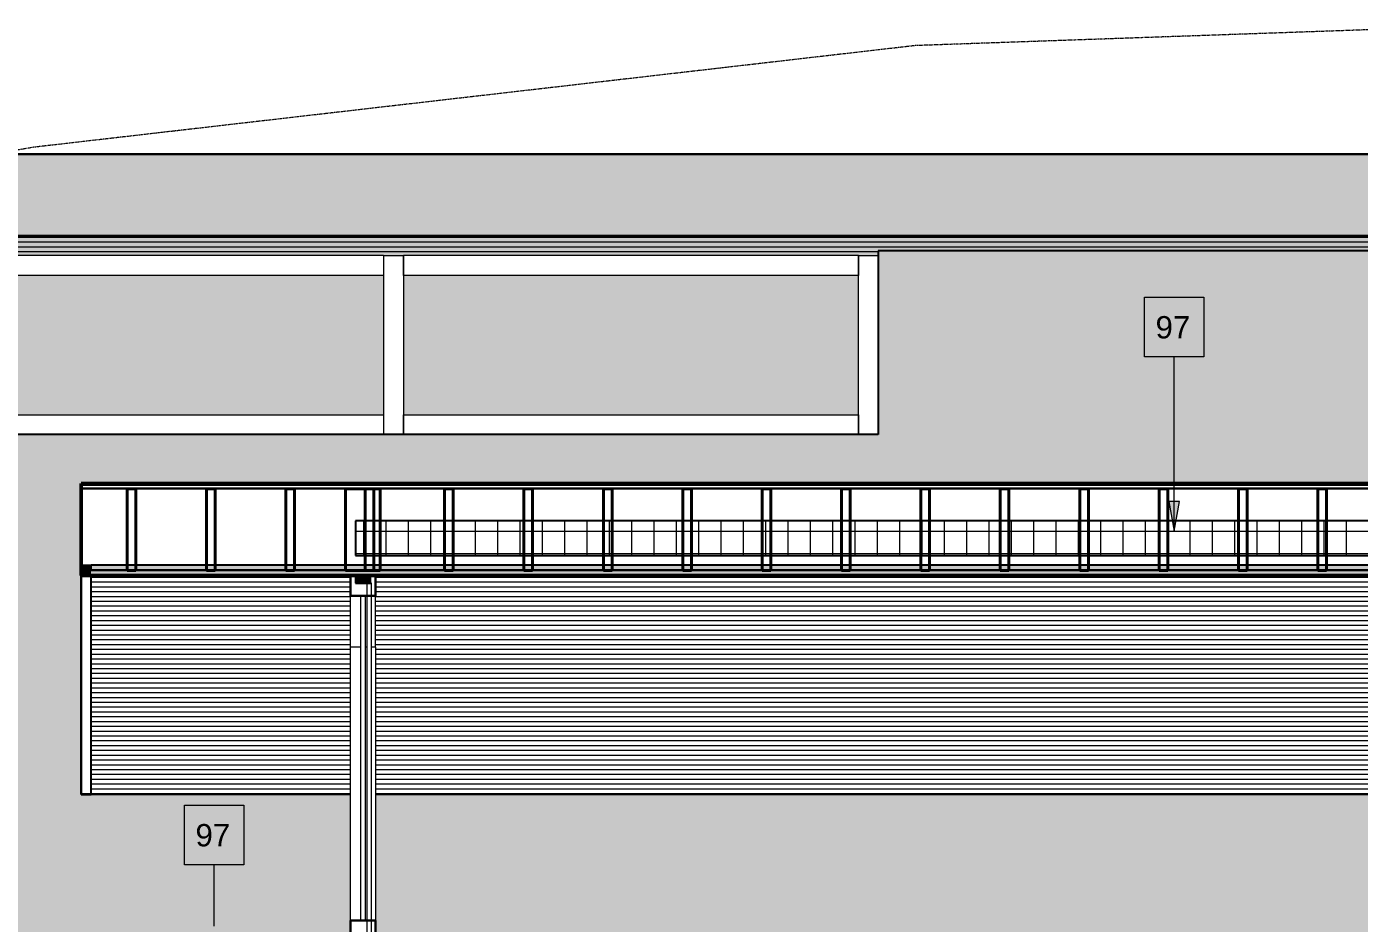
# Model space of a CAD drawing. Header units: inches. Extents: x -675 to 994, y 1246 to 1805.
# Drawn here: x -108.6 to 160, y 1587.7 to 1768.5 of the extents above; entities that cross this region are included whole.
import ezdxf

# ---------------------------------------------------------------- set-up
doc = ezdxf.new("R2010")
doc.units = ezdxf.units.IN
doc.header["$MEASUREMENT"] = 0
doc.linetypes.add('ALA - WALL BELOW', pattern=[0.28125, 0.1875, -0.09375])
for name, color, linetype, lineweight in [('A-ANNO-KEYN', 231, 'Continuous', 13), ('A-CLNG', 13, 'Continuous', 18), ('A-CLNG-PATT', 13, 'Continuous', 50), ('A-DETL', 90, 'Continuous', 13), ('A-DETL-GENF', 92, 'Continuous', 13), ('A-DETL-MEDM', 33, 'Continuous', 25), ('A-GLAZ-CURT', 52, 'Continuous', 13), ('A-GLAZ-CWMG', 51, 'Continuous', 13), ('A-ROOF', 132, 'Continuous', 25), ('A-ROOF-PATT', 132, 'Continuous', 50), ('A-WALL', 113, 'Continuous', 25), ('A-WALL-PATT', 111, 'Continuous', 50), ('S-BEAM', 12, 'Continuous', 25)]:
    doc.layers.add(name, color=color, linetype=linetype, lineweight=lineweight)
doc.styles.add('Arial', font='arial.ttf', dxfattribs={"height": 4.5})
pattern_1 = [(0, (-18.091, 3444.242), (7.68, 1.92), [0.634, -5.126, 0.634, -5.126, -30.72]), (0, (-18.091, 3444.242), (7.68, 1.92), [-11.52, 0.634, -10.886, 0.634, -5.126, -13.44]), (0, (-18.091, 3444.242), (7.68, 1.92), [-28.8, 0.634, -3.206, 0.634, -8.966]), (120, (-15.211, 3445.202), (-5.5027688, 5.6910751), [0.634, -5.126, 0.634, -5.126, -30.72]), (120, (-15.211, 3445.202), (-5.5027688, 5.6910751), [-11.52, 0.634, -10.886, 0.634, -5.126, -13.44]), (120, (-15.211, 3445.202), (-5.5027688, 5.6910751), [-28.8, 0.634, -3.206, 0.634, -8.966]), (240, (-14.251, 3449.042), (-2.1772312, -7.6110751), [0.634, -5.126, 0.634, -5.126, -30.72]), (240, (-14.251, 3449.042), (-2.1772312, -7.6110751), [-11.52, 0.634, -10.886, 0.634, -5.126, -13.44]), (240, (-14.251, 3449.042), (-2.1772312, -7.6110751), [-28.8, 0.634, -3.206, 0.634, -8.966])]

# ---------------------------------------------------------------- blocks, each defined once
blk = doc.blocks.new('Trus_Joist-Weyerhaeuser-Microllam - Microllam_ 2_0E _ 16_-3973145-Section F')
at = {"layer": 'S-BEAM', "color": 250, "lineweight": 40}
for p, q in [((233.4, 1675.3), (231.65, 1675.3)), ((231.65, 1675.3), (231.65, 1668.84)), ((233.4, 1668.84), (233.4, 1675.3)), ((231.65, 1668.84), (231.65, 1661.84)), ((233.4, 1661.84), (233.4, 1668.84)), ((231.65, 1661.84), (231.65, 1658.81)), ((233.4, 1658.81), (233.4, 1661.84)), ((231.65, 1658.81), (233.4, 1658.81))]:
    blk.add_line(p, q, dxfattribs=at)
blk = doc.blocks.new('Trus_Joist-Weyerhaeuser-Microllam - Microllam_ 2_0E _ 16_-V25-Section F')
at = {"layer": 'S-BEAM', "color": 250, "lineweight": 40}
for p, q in [((-54.6, 1675.3), (-56.35, 1675.3)), ((-56.35, 1675.3), (-56.35, 1658.81)), ((-54.6, 1658.81), (-54.6, 1675.3)), ((-56.35, 1658.81), (-54.6, 1658.81))]:
    blk.add_line(p, q, dxfattribs=at)
blk = doc.blocks.new('PSL - 7_ x 16_-3973378-Section F')
at = {"layer": 'S-BEAM', "color": 250, "lineweight": 40}
for p, q in [((-37.3, 1675.3), (-44.3, 1675.3)), ((-44.3, 1675.3), (-44.3, 1658.81)), ((-37.3, 1668.84), (-37.3, 1675.3)), ((-37.3, 1661.84), (-37.3, 1668.84)), ((-37.3, 1658.81), (-37.3, 1661.84)), ((-44.3, 1658.81), (-37.3, 1658.81))]:
    blk.add_line(p, q, dxfattribs=at)
blk = doc.blocks.new('System Panel - Glazed-3790984-Section F')
at = {"layer": 'A-GLAZ-CURT', "color": 10, "lineweight": 18}
for p, q in [((-41.3, 1653.72), (-41.3, 1588.24)), ((-40.3, 1653.72), (-41.3, 1653.72)), ((-40.3, 1588.24), (-40.3, 1653.72)), ((-41.3, 1588.24), (-40.3, 1588.24))]:
    blk.add_line(p, q, dxfattribs=at)
blk = doc.blocks.new('Rectangular Mullion - 2_x5_ Mullion-3790965-Section F')
at = {"layer": 'A-GLAZ-CWMG', "color": 90, "lineweight": 30}
for p, q in [((-43.3, 1588.24), (-43.3, 1584.24)), ((-38.3, 1588.24), (-43.3, 1588.24)), ((-38.3, 1584.24), (-38.3, 1588.24)), ((-43.3, 1584.24), (-38.3, 1584.24))]:
    blk.add_line(p, q, dxfattribs=at)
blk = doc.blocks.new('Rectangular Mullion - 2_x5_ Mullion-3441028-Section F')
at = {"layer": 'A-GLAZ-CWMG', "color": 50, "lineweight": 9}
for p, q in [((-132.38, 1718.33), (-132.38, 1722.33)), ((-36.66, 1722.33), (-132.38, 1722.33)), ((-36.66, 1722.33), (-36.66, 1718.33)), ((-36.66, 1718.33), (-132.38, 1718.33))]:
    blk.add_line(p, q, dxfattribs=at)
blk = doc.blocks.new('Rectangular Mullion - 2_x5_ Mullion-3637003-Section F')
at = {"layer": 'A-GLAZ-CWMG', "color": 50, "lineweight": 9}
for p, q in [((-32.66, 1686.24), (-32.66, 1690.24)), ((-32.66, 1690.24), (59.05, 1690.24)), ((59.05, 1690.24), (59.05, 1686.24))]:
    blk.add_line(p, q, dxfattribs=at)
blk = doc.blocks.new('Rectangular Mullion - 2_x5_ Mullion-3952474-Section F')
at = {"layer": 'A-GLAZ-CWMG', "color": 50, "lineweight": 9}
for p, q in [((59.05, 1722.33), (63.05, 1722.33)), ((59.05, 1686.24), (59.05, 1722.33))]:
    blk.add_line(p, q, dxfattribs=at)
blk = doc.blocks.new('Rectangular Mullion - 2_x5_ Mullion-3790968-Section F')
at = {"layer": 'A-GLAZ-CWMG', "color": 90, "lineweight": 30}
for p, q in [((-43.3, 1657.84), (-43.3, 1653.72)), ((-38.3, 1657.84), (-43.3, 1657.84)), ((-38.3, 1653.72), (-38.3, 1657.84)), ((-43.3, 1653.72), (-38.3, 1653.72))]:
    blk.add_line(p, q, dxfattribs=at)
at = {"layer": 'A-GLAZ-CWMG', "color": 50, "lineweight": 9}
for p, q in [((-43.3, 1643.39), (-43.3, 1653.72)), ((-38.3, 1643.39), (-38.3, 1653.72))]:
    blk.add_line(p, q, dxfattribs=at)
blk = doc.blocks.new('Rectangular Mullion - 2_x5_ Mullion-3790971-Section F')
at = {"layer": 'A-GLAZ-CWMG', "color": 50, "lineweight": 9}
for p, q in [((-43.3, 1588.24), (-43.3, 1643.39)), ((-41.3, 1643.39), (-43.3, 1643.39)), ((-40.05, 1643.39), (-40.3, 1643.39)), ((-38.3, 1643.39), (-39.05, 1643.39)), ((-38.3, 1643.39), (-38.3, 1588.24))]:
    blk.add_line(p, q, dxfattribs=at)
blk = doc.blocks.new('Rectangular Mullion - 2_x5_ Mullion-3637004-Section F')
at = {"layer": 'A-GLAZ-CWMG', "color": 50, "lineweight": 9}
for p, q in [((-32.66, 1718.33), (-32.66, 1722.33)), ((59.05, 1722.33), (-32.66, 1722.33)), ((59.05, 1722.33), (59.05, 1718.33)), ((59.05, 1718.33), (-32.66, 1718.33))]:
    blk.add_line(p, q, dxfattribs=at)
blk = doc.blocks.new('Rectangular Mullion - 2_x5_ Mullion-3441034-Section F')
at = {"layer": 'A-GLAZ-CWMG', "color": 50, "lineweight": 9}
for p, q in [((-132.38, 1686.24), (-132.38, 1690.24)), ((-132.38, 1690.24), (-36.66, 1690.24)), ((-36.66, 1690.24), (-36.66, 1686.24))]:
    blk.add_line(p, q, dxfattribs=at)
blk = doc.blocks.new('Rectangular Mullion - 2_x5_ Mullion-3952472-Section F')
at = {"layer": 'A-GLAZ-CWMG', "color": 50, "lineweight": 9}
for p, q in [((-36.66, 1722.33), (-32.66, 1722.33)), ((-36.66, 1722.33), (-36.66, 1686.24)), ((-32.66, 1722.33), (-32.66, 1686.24))]:
    blk.add_line(p, q, dxfattribs=at)
blk = doc.blocks.new('STRUCT_rvt-1-Section F')
at = {"layer": 'A-ROOF-PATT', "lineweight": 9}
h = blk.add_hatch(dxfattribs=at)
h.set_pattern_fill('FP_1', color=253, style=0, pattern_type=2)
h.set_pattern_definition(pattern_1)
h.paths.add_polyline_path([(-209, 1726.33), (209.62, 1726.33), (209.62, 1742.82), (-211.55, 1742.82), (-211.55, 1726.33)], flags=0)
h = blk.add_hatch(dxfattribs=at)
h.set_pattern_fill('FP_168', color=253, style=0, pattern_type=2)
h.set_pattern_definition([(0, (0, 1763.108), (0, 0.97), []), (90, (0, 1763.108), (-8, 1.94), [0.97, -6.791]), (90, (16, 1764.078), (-8, 1.94), [0.97, -6.791])])
h.paths.add_polyline_path([(-278.68, 1686.33), (-197.38, 1686.33), (-197.38, 1722.49), (-196.38, 1722.49), (-196.38, 1722.95), (-191.38, 1722.95), (-191.38, 1722.49), (-190.38, 1722.49), (-190.38, 1722.33), (-137.38, 1722.33), (-137.38, 1722.72), (-137.25, 1722.84), (-136.91, 1722.92), (-136.45, 1722.95), (-133.31, 1722.95), (-132.84, 1722.92), (-132.5, 1722.84), (-132.38, 1722.72), (-132.38, 1722.33), (63.05, 1722.33), (63.05, 1723.33), (209.62, 1723.33), (209.62, 1726.33), (-211.55, 1726.33), (-260.81, 1696.97)], flags=0)
h.paths.add_polyline_path([(703.11, 1686.33), (753.95, 1721.53), (650.47, 1721.53), (650.47, 1686.33), (671.9, 1686.33)], flags=0)
h.paths.add_polyline_path([(413.97, 1686.33), (461.97, 1686.33), (461.97, 1721.53), (398.72, 1721.53), (398.72, 1709.33), (413.97, 1709.33), (413.97, 1690.38)], flags=0)
at = {"layer": 'A-ROOF-PATT', "lineweight": 25}
blk.add_hatch(color=135, dxfattribs=at).paths.add_polyline_path([(-79.45, 1676.14), (242.47, 1676.14), (242.47, 1676.4), (-97.58, 1676.4), (-97.58, 1676.14)], flags=0)
at = {"layer": 'A-ROOF-PATT', "lineweight": 5}
blk.add_hatch(color=252, dxfattribs=at).paths.add_polyline_path([(-97.58, 1657.84), (242.47, 1657.84), (242.47, 1658.87), (-97.58, 1658.87)], flags=0)
at = {"layer": 'A-ROOF', "color": 90, "lineweight": 30}
for p, q in [((-211.55, 1742.82), (209.62, 1742.82)), ((209.62, 1726.33), (-211.55, 1726.33)), ((-97.58, 1676.14), (242.47, 1676.14)), ((-97.58, 1675.37), (242.47, 1675.37)), ((-97.58, 1658.87), (242.47, 1658.87)), ((-97.58, 1613.69), (-97.58, 1657.84)), ((-97.58, 1613.69), (-43.3, 1613.69)), ((-38.3, 1613.69), (235.97, 1613.69))]:
    blk.add_line(p, q, dxfattribs=at)
at = {"layer": 'A-ROOF', "color": 250, "lineweight": 40}
for p, q in [((-97.58, 1676.4), (-97.58, 1657.84)), ((242.47, 1676.4), (-97.58, 1676.4)), ((-97.58, 1657.84), (242.47, 1657.84))]:
    blk.add_line(p, q, dxfattribs=at)
at = {"color": 90, "lineweight": 30}
for name, p in [('Rectangular Mullion - 2_x5_ Mullion-3441028-Section F', (0, 0)), ('Rectangular Mullion - 2_x5_ Mullion-3952472-Section F', (0, 0)), ('Rectangular Mullion - 2_x5_ Mullion-3637004-Section F', (0, 0)), ('Rectangular Mullion - 2_x5_ Mullion-3952474-Section F', (0, 0)), ('Rectangular Mullion - 2_x5_ Mullion-3441034-Section F', (0, 0)), ('Rectangular Mullion - 2_x5_ Mullion-3637003-Section F', (0, 0)), ('Trus_Joist-Weyerhaeuser-Microllam - Microllam_ 2_0E _ 16_-V25-Section F', (-32, 0)), ('Trus_Joist-Weyerhaeuser-Microllam - Microllam_ 2_0E _ 16_-V25-Section F', (-16, 0)), ('Trus_Joist-Weyerhaeuser-Microllam - Microllam_ 2_0E _ 16_-V25-Section F', (0, 0)), ('PSL - 7_ x 16_-3973378-Section F', (0, 0)), ('Trus_Joist-Weyerhaeuser-Microllam - Microllam_ 2_0E _ 16_-3973145-Section F', (-272, 0)), ('Trus_Joist-Weyerhaeuser-Microllam - Microllam_ 2_0E _ 16_-3973145-Section F', (-256, 0)), ('Trus_Joist-Weyerhaeuser-Microllam - Microllam_ 2_0E _ 16_-3973145-Section F', (-240, 0)), ('Trus_Joist-Weyerhaeuser-Microllam - Microllam_ 2_0E _ 16_-3973145-Section F', (-224, 0)), ('Trus_Joist-Weyerhaeuser-Microllam - Microllam_ 2_0E _ 16_-3973145-Section F', (-208, 0)), ('Trus_Joist-Weyerhaeuser-Microllam - Microllam_ 2_0E _ 16_-3973145-Section F', (-192, 0)), ('Trus_Joist-Weyerhaeuser-Microllam - Microllam_ 2_0E _ 16_-3973145-Section F', (-176, 0)), ('Trus_Joist-Weyerhaeuser-Microllam - Microllam_ 2_0E _ 16_-3973145-Section F', (-160, 0)), ('Trus_Joist-Weyerhaeuser-Microllam - Microllam_ 2_0E _ 16_-3973145-Section F', (-144, 0)), ('Trus_Joist-Weyerhaeuser-Microllam - Microllam_ 2_0E _ 16_-3973145-Section F', (-128, 0)), ('Trus_Joist-Weyerhaeuser-Microllam - Microllam_ 2_0E _ 16_-3973145-Section F', (-112, 0)), ('Trus_Joist-Weyerhaeuser-Microllam - Microllam_ 2_0E _ 16_-3973145-Section F', (-96, 0)), ('Trus_Joist-Weyerhaeuser-Microllam - Microllam_ 2_0E _ 16_-3973145-Section F', (-80, 0)), ('Rectangular Mullion - 2_x5_ Mullion-3790968-Section F', (0, 0)), ('System Panel - Glazed-3790984-Section F', (0, 0)), ('Rectangular Mullion - 2_x5_ Mullion-3790971-Section F', (0, 0)), ('Rectangular Mullion - 2_x5_ Mullion-3790965-Section F', (0, 0))]:
    blk.add_blockref(name, p, dxfattribs=at)
blk = doc.blocks.new('System Panel - Glazed-5791280-Section F')
at = {"layer": 'A-GLAZ-CURT', "lineweight": 18}
for p, q in [((-40.05, 1656.3), (-40.05, 1585.74)), ((-39.05, 1656.3), (-40.05, 1656.3)), ((-39.05, 1585.74), (-39.05, 1656.3)), ((-40.05, 1585.74), (-39.05, 1585.74))]:
    blk.add_line(p, q, dxfattribs=at)
blk = doc.blocks.new('System Panel - Glazed-6023919-Section F')
at = {"layer": 'A-GLAZ-CURT'}
blk.add_hatch(color=256, dxfattribs=at).paths.add_polyline_path([(24.18, 1690.24), (59.05, 1690.24), (59.05, 1718.33), (-32.66, 1718.33), (-32.66, 1690.24), (-1.73, 1690.24)], flags=0)
blk = doc.blocks.new('Rectangular Mullion - 2_x5_ Mullion-5791272-Section F')
at = {"layer": 'A-GLAZ-CWMG'}
blk.add_hatch(color=256, dxfattribs=at).paths.add_polyline_path([(-39.3, 1656.3), (-39.3, 1657.84), (-42.3, 1657.84), (-42.3, 1656.3)], flags=0)
at = {"layer": 'A-GLAZ-CWMG', "lineweight": 25}
for p, q in [((-42.3, 1657.84), (-42.3, 1656.3)), ((-39.3, 1657.84), (-42.3, 1657.84)), ((-39.3, 1656.3), (-39.3, 1657.84)), ((-42.3, 1656.3), (-39.3, 1656.3))]:
    blk.add_line(p, q, dxfattribs=at)
blk = doc.blocks.new('System Panel - Glazed-6023930-Section F')
at = {"layer": 'A-GLAZ-CURT'}
blk.add_hatch(color=256, dxfattribs=at).paths.add_polyline_path([(-131.27, 1690.24), (-36.66, 1690.24), (-36.66, 1718.33), (-132.38, 1718.33), (-132.38, 1690.24)], flags=0)
blk = doc.blocks.new('Rigid Insulation-Section - 7__-6074218-Section F')
at = {"layer": 'A-DETL-GENF'}
h = blk.add_hatch(dxfattribs=at)
h.set_pattern_fill('FP_176', color=256, style=0, pattern_type=2)
h.set_pattern_definition([(0, (-18.091, 3444.242), (0, 4.5), []), (90, (-18.091, 3444.242), (-4.5, 3e-16), [])])
h.paths.add_polyline_path([(242.47, 1661.84), (242.47, 1668.84), (-42.3, 1668.84), (-42.3, 1661.84), (231.45, 1661.84)], flags=0)
at = {"layer": 'A-DETL-MEDM'}
for p, q in [((242.47, 1668.84), (-42.3, 1668.84)), ((-42.3, 1668.84), (-42.3, 1661.84)), ((-42.3, 1661.84), (242.47, 1661.84))]:
    blk.add_line(p, q, dxfattribs=at)
blk = doc.blocks.new('ALA - KEYNOTE TAG square - ALA - KEYNOTE TAG square-5793535-Section F')
at = {"layer": 'A-ANNO-KEYN'}
for p, q in [((-76.79, 1599.49), (-76.79, 1611.49)), ((-76.79, 1611.49), (-64.79, 1611.49)), ((-64.79, 1611.49), (-64.79, 1599.49)), ((-64.79, 1599.49), (-76.79, 1599.49))]:
    blk.add_line(p, q, dxfattribs=at)

msp = doc.modelspace()

# ---------------------------------------------------------------- hatches: boundary and pattern name
at = {"layer": 'A-ANNO-KEYN'}
msp.add_hatch(color=256, dxfattribs=at).paths.add_polyline_path([(122.71, 1666.751), (123.768, 1672.751), (121.652, 1672.751)], flags=0)
at = {"layer": 'A-CLNG-PATT', "lineweight": 18}
msp.add_hatch(color=256, dxfattribs=at).paths.add_polyline_path([(-95.578, 1657.842), (242.47, 1657.842), (242.47, 1659.903), (-95.578, 1659.903), (-95.578, 1658.873)], flags=0)
h = msp.add_hatch(dxfattribs=at)
h.set_pattern_fill('FP_175', color=256, style=0, pattern_type=2)
h.set_pattern_definition([(0, (102.584, 1620.63), (0, 0.97), [])])
h.paths.add_polyline_path([(235.97, 1613.685), (235.97, 1636.197), (236.126, 1636.343), (236.551, 1636.449), (237.132, 1636.488), (242.47, 1636.488), (242.47, 1657.842), (-38.303, 1657.842), (-38.303, 1613.685), (234.688, 1613.685)], flags=0)
h.paths.add_polyline_path([(-95.578, 1613.685), (-43.303, 1613.685), (-43.303, 1657.842), (-95.578, 1657.842)], flags=0)
at = {"layer": 'A-ROOF-PATT', "lineweight": 13}
h = msp.add_hatch(dxfattribs=at)
h.set_pattern_fill('FP_1', color=256, style=0, pattern_type=2)
h.set_pattern_definition(pattern_1)
h.paths.add_polyline_path([(-208.996, 1726.33), (209.625, 1726.33), (209.625, 1742.822), (-211.546, 1742.822), (-211.546, 1726.33)], flags=0)
h = msp.add_hatch(dxfattribs=at)
h.set_pattern_fill('FP_3', color=256, style=0, pattern_type=2)
h.set_pattern_definition([(0, (0, 1762.914), (0, 0.97), [])])
h.paths.add_polyline_path([(-278.678, 1686.33), (-197.375, 1686.33), (-197.375, 1722.488), (-196.375, 1722.488), (-196.375, 1722.955), (-191.375, 1722.955), (-191.375, 1722.488), (-190.375, 1722.488), (-190.375, 1722.33), (-137.375, 1722.33), (-137.375, 1722.722), (-137.251, 1722.839), (-136.91, 1722.924), (-136.445, 1722.955), (-133.305, 1722.955), (-132.84, 1722.924), (-132.5, 1722.839), (-132.375, 1722.722), (-132.375, 1722.33), (63.047, 1722.33), (63.047, 1723.33), (209.625, 1723.33), (209.625, 1726.33), (-211.546, 1726.33), (-260.813, 1696.975)], flags=0)
h.paths.add_polyline_path([(650.47, 1686.33), (703.114, 1686.33), (753.948, 1721.528), (650.47, 1721.528), (650.47, 1692.672)], flags=0)
h.paths.add_polyline_path([(440.07, 1696.26), (440.07, 1697.279), (435.87, 1697.279), (435.87, 1696.26), (438.718, 1696.26)], flags=0)
h.paths.add_polyline_path([(435.87, 1709.964), (440.07, 1709.964), (440.07, 1710.982), (435.87, 1710.982)], flags=0)
h.paths.add_polyline_path([(688.57, 1719.973), (684.37, 1719.973), (684.37, 1720.992), (688.57, 1720.992)], flags=0)
h.paths.add_polyline_path([(398.72, 1721.33), (399.47, 1721.33), (399.47, 1721.528), (398.72, 1721.528)], flags=0)
at = {"layer": 'A-ROOF-PATT', "lineweight": 5}
for points in [[(-95.578, 1658.873), (-95.578, 1659.903), (-97.578, 1659.903), (-97.578, 1658.873)], [(-95.578, 1657.842), (-95.578, 1658.873), (-97.578, 1658.873), (-97.578, 1657.842)]]:
    msp.add_hatch(color=256, dxfattribs=at).paths.add_polyline_path(points, flags=0)
at = {"layer": 'A-WALL-PATT', "lineweight": 13}
h = msp.add_hatch(dxfattribs=at)
h.set_pattern_fill('FP_1', color=256, style=0, pattern_type=2)
h.set_pattern_definition(pattern_1)
h.paths.add_polyline_path([(63.047, 1581.24), (235.97, 1581.24), (235.97, 1613.685), (63.047, 1613.685), (63.047, 1600.66)], flags=0)
h.paths.add_polyline_path([(153.724, 1676.396), (237.47, 1676.396), (237.47, 1721.528), (209.625, 1721.528), (209.625, 1723.33), (63.047, 1723.33), (63.047, 1676.396), (127.815, 1676.396)], flags=0)
h = msp.add_hatch(dxfattribs=at)
h.set_pattern_fill('FP_1', color=256, style=0, pattern_type=2)
h.set_pattern_definition(pattern_1)
h.paths.add_polyline_path([(-132.375, 1581.24), (-43.303, 1581.24), (-43.303, 1613.685), (-97.578, 1613.685), (-97.578, 1676.396), (63.047, 1676.396), (63.047, 1686.236), (-132.375, 1686.236), (-132.375, 1582.943)], flags=0)
h.paths.add_polyline_path([(-26.303, 1581.24), (63.047, 1581.24), (63.047, 1613.685), (-38.303, 1613.685), (-38.303, 1584.24), (-37.303, 1584.24), (-37.303, 1581.24), (-27.636, 1581.24)], flags=0)

# ---------------------------------------------------------------- linework, layer by layer
at = {"layer": 'A-ANNO-KEYN'}
for p, q in [((122.71, 1693.488), (122.71, 1701.932)), ((122.71, 1666.751), (122.71, 1693.488)), ((123.768, 1672.751), (121.652, 1672.751)), ((121.652, 1672.751), (122.71, 1666.751)), ((122.71, 1666.751), (123.768, 1672.751)), ((-70.786, 1587.085), (-70.786, 1599.492))]:
    msp.add_line(p, q, dxfattribs=at)
at = {"layer": 'A-CLNG', "lineweight": 25}
msp.add_line((242.47, 1659.903), (-95.578, 1659.903), dxfattribs=at)
at = {"layer": 'A-CLNG', "lineweight": 50}
msp.add_line((-95.578, 1657.842), (242.47, 1657.842), dxfattribs=at)
at = {"layer": 'A-CLNG'}
for p, q in [((-95.578, 1613.685), (-43.303, 1613.685)), ((-38.303, 1613.685), (235.97, 1613.685))]:
    msp.add_line(p, q, dxfattribs=at)
at = {"layer": 'A-DETL', "linetype": 'ALA - WALL BELOW', "lineweight": 18}
for p, q in [((70.579, 1764.76), (178.22, 1768.519)), ((-107.173, 1744.251), (70.579, 1764.76)), ((-215.361, 1725.51), (-107.173, 1744.251))]:
    msp.add_line(p, q, dxfattribs=at)
at = {"layer": 'A-ROOF'}
for p, q in [((-211.546, 1742.822), (209.625, 1742.822)), ((209.625, 1726.33), (-211.546, 1726.33)), ((-97.578, 1659.903), (-95.578, 1659.903)), ((-97.578, 1658.873), (-95.578, 1658.873)), ((-97.578, 1613.685), (-97.578, 1657.842)), ((-95.578, 1658.873), (-95.578, 1659.903)), ((-95.578, 1613.685), (-95.578, 1657.842)), ((-97.578, 1613.685), (-95.578, 1613.685))]:
    msp.add_line(p, q, dxfattribs=at)
at = {"layer": 'A-ROOF', "lineweight": 50}
for p, q in [((-97.578, 1676.396), (-97.578, 1657.842)), ((242.47, 1676.396), (-97.578, 1676.396)), ((-97.578, 1657.842), (-95.578, 1657.842))]:
    msp.add_line(p, q, dxfattribs=at)
at = {"layer": 'A-WALL'}
for p, q in [((209.625, 1723.33), (63.047, 1723.33)), ((63.047, 1723.33), (63.047, 1686.236)), ((63.047, 1686.236), (-132.375, 1686.236))]:
    msp.add_line(p, q, dxfattribs=at)

# ---------------------------------------------------------------- block references
at = {"lineweight": 5}
msp.add_blockref('STRUCT_rvt-1-Section F', (0, 0), dxfattribs=at)
at = {"layer": 'A-ANNO-KEYN'}
for p in [(193.496, 102.44), (0, 0)]:
    msp.add_blockref('ALA - KEYNOTE TAG square - ALA - KEYNOTE TAG square-5793535-Section F', p, dxfattribs=at)
at = {"layer": 'A-DETL-GENF'}
msp.add_blockref('Rigid Insulation-Section - 7__-6074218-Section F', (0, 0), dxfattribs=at)
at = {"layer": 'A-GLAZ-CURT'}
for name in ['System Panel - Glazed-6023930-Section F', 'System Panel - Glazed-6023919-Section F', 'System Panel - Glazed-5791280-Section F']:
    msp.add_blockref(name, (0, 0), dxfattribs=at)
at = {"layer": 'A-GLAZ-CWMG'}
msp.add_blockref('Rectangular Mullion - 2_x5_ Mullion-5791272-Section F', (0, 0), dxfattribs=at)

# ---------------------------------------------------------------- texts
at = {"layer": 'A-ANNO-KEYN', "lineweight": 9, "char_height": 4.5, "width": 8.484, "attachment_point": 1, "style": 'Arial'}
for insert in [(118.946, 1710.133), (-74.55, 1607.693)]:
    msp.add_mtext('97', dxfattribs=dict(at, insert=insert))

doc.saveas('drawing.dxf')
